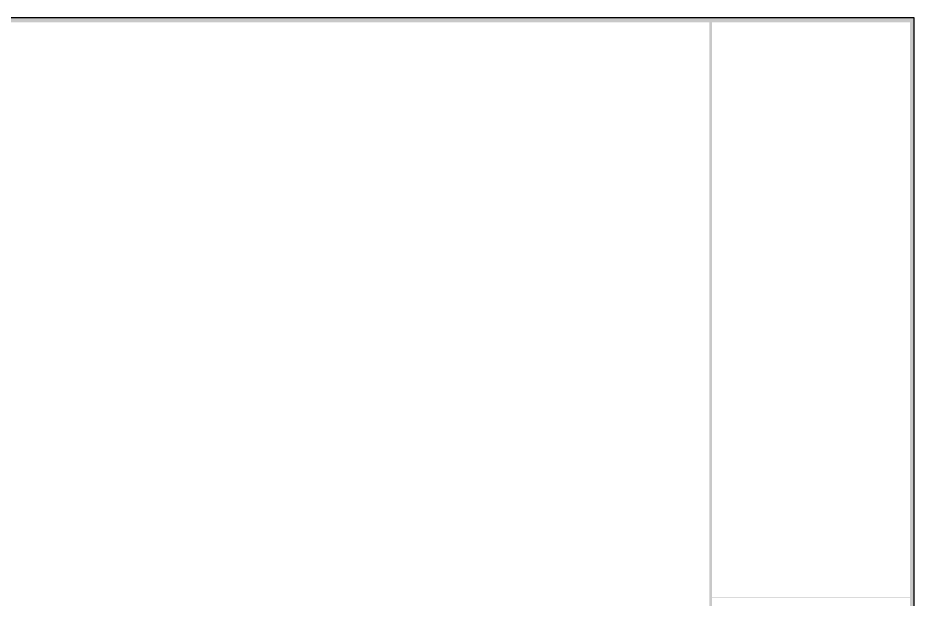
# Model space of a CAD drawing. Header units: feet. Extents: x 24 to 2788, y 15 to 613.
# Drawn here: x 2300.3 to 2691.2, y 359.4 to 612.8 of the extents above; entities that cross this region are included whole.
import ezdxf

# ---------------------------------------------------------------- set-up
doc = ezdxf.new("R2010")
doc.units = ezdxf.units.FT
doc.header["$MEASUREMENT"] = 0
doc.layers.get('0').update_dxf_attribs({"color": 255, "lineweight": 0})

msp = doc.modelspace()

# ---------------------------------------------------------------- linework, layer by layer
at = {"color": 255, "lineweight": -3}
msp.add_lwpolyline([(1812.38, 14.77), (2691.19, 14.77), (2691.19, 612.76), (1812.38, 612.76)], close=True, dxfattribs=at)
at = {"color": 255, "transparency": 33554559}
for points in [[(1812.46, 612.76), (1814.37, 610.86), (2691.19, 612.76)], [(1814.37, 610.86), (2691.19, 612.76), (2689.37, 610.86)], [(2601.82, 15.95), (2603.09, 15.95), (2601.82, 611.79)], [(2603.09, 15.95), (2601.82, 611.79), (2603.09, 611.79)], [(2691.19, 612.76), (2689.37, 610.86), (2691.19, 612.68)], [(2691.19, 612.68), (2689.37, 610.86), (2691.19, 15.06)], [(2689.37, 610.86), (2691.19, 15.06), (2689.37, 16.93)], [(2602.45, 360.14), (2602.45, 359.81), (2689.41, 360.14)], [(2602.45, 359.81), (2689.41, 360.14), (2689.41, 359.81)]]:
    msp.add_solid(points, dxfattribs=at)

doc.saveas('drawing.dxf')
